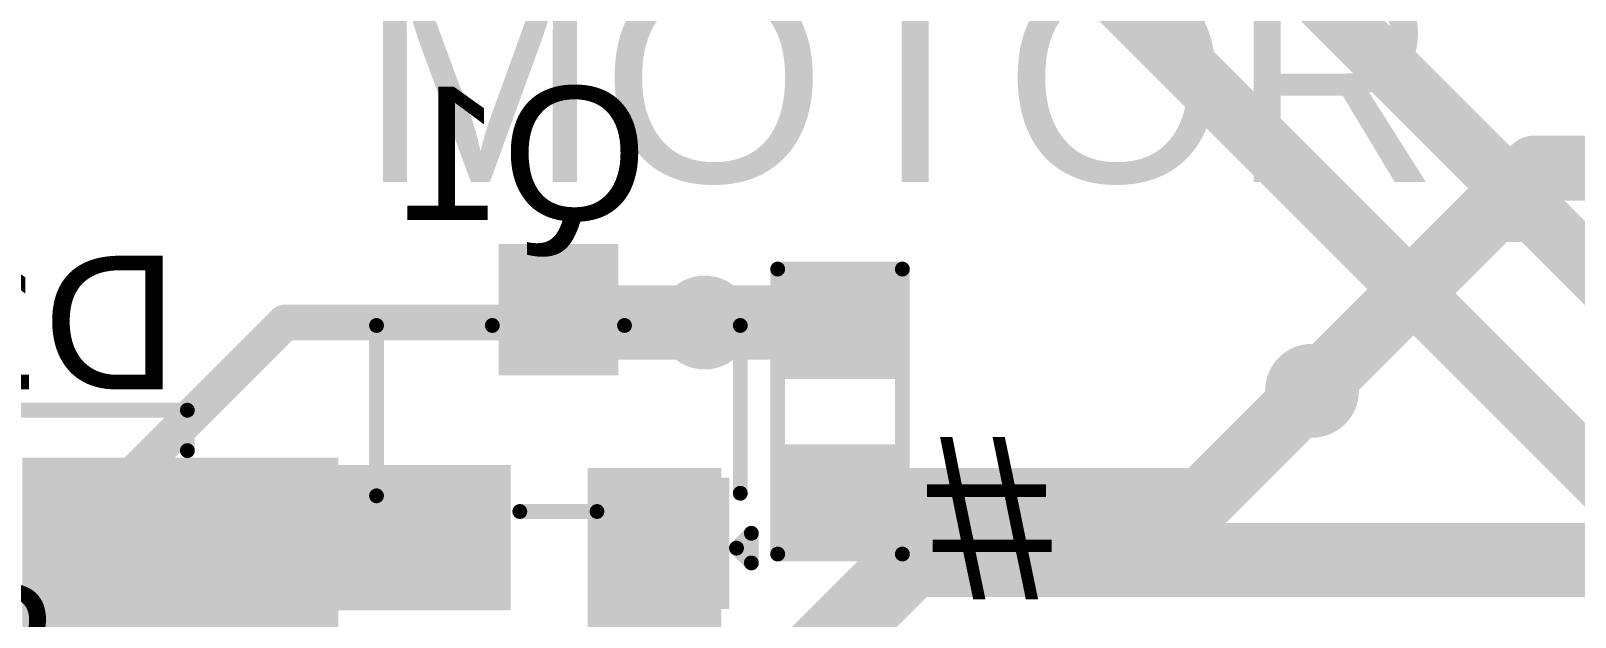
# Model space of a CAD drawing. Header units: millimetres. Extents: x -0.12 to 2.11, y 0 to 1.55.
# Drawn here: x 0.637 to 1.158, y 0.949 to 1.146 of the extents above; entities that cross this region are included whole.
import ezdxf

# ---------------------------------------------------------------- set-up
doc = ezdxf.new("R2010")
doc.units = ezdxf.units.MM
doc.header["$MEASUREMENT"] = 0
for name, color, linetype in [('BottomLayer', 5, 'Continuous'), ('BottomOverlay', 54, 'Continuous'), ('BottomPaste', 16, 'Continuous'), ('BottomSolder', 6, 'Continuous'), ('TopLayer', 1, 'Continuous'), ('TopOverlay', 2, 'Continuous'), ('TopSolder', 216, 'Continuous'), ('ViaHoleLayer', 16, 'Continuous')]:
    doc.layers.add(name, color=color, linetype=linetype)
doc.styles.add('Arial', font='', dxfattribs={"height": 0.2})
doc.styles.get('Arial').set_extended_font_data('Arial')

# ---------------------------------------------------------------- blocks, each defined once
blk = doc.blocks.new('R___0603_B_30')
at = {"layer": 'BottomLayer'}
for points in [[(-0.045, -0.0175), (-0.045, 0.0175), (-0.015, 0.0175), (-0.015, -0.0175)], [(0.015, -0.0175), (0.015, 0.0175), (0.045, 0.0175), (0.045, -0.0175)]]:
    blk.add_hatch(color=5, dxfattribs=at).paths.add_polyline_path(points)
at = {"layer": 'BottomPaste'}
for points in [[(-0.045, -0.0175), (-0.045, 0.0175), (-0.015, 0.0175), (-0.015, -0.0175)], [(0.015, -0.0175), (0.015, 0.0175), (0.045, 0.0175), (0.045, -0.0175)]]:
    blk.add_hatch(color=16, dxfattribs=at).paths.add_polyline_path(points)
at = {"layer": 'BottomSolder'}
for points in [[(-0.049, -0.0215), (-0.049, 0.0215), (-0.011, 0.0215), (-0.011, -0.0215)], [(0.011, -0.0215), (0.011, 0.0215), (0.049, 0.0215), (0.049, -0.0215)]]:
    blk.add_hatch(color=6, dxfattribs=at).paths.add_polyline_path(points)
at = {"layer": 'BottomOverlay', "const_width": 0.005}
for points in [[(-0.048, 0.021), (0.048, 0.021)], [(-0.048, 0.021), (-0.048, -0.021)], [(0.048, 0.021), (0.048, -0.021)], [(-0.048, -0.021), (0.048, -0.021)]]:
    blk.add_lwpolyline(points, dxfattribs=at)
at = {"layer": 'BottomOverlay', "const_width": 0.0025}
for points in [[(-0.04925, 0.021, 1), (-0.04675, 0.021, 1)], [(-0.04925, 0.021, 1), (-0.04675, 0.021, 1)], [(0.04675, 0.021, 1), (0.04925, 0.021, 1)], [(0.04675, 0.021, 1), (0.04925, 0.021, 1)], [(-0.04925, -0.021, 1), (-0.04675, -0.021, 1)], [(-0.04925, -0.021, 1), (-0.04675, -0.021, 1)], [(0.04675, -0.021, 1), (0.04925, -0.021, 1)], [(0.04675, -0.021, 1), (0.04925, -0.021, 1)]]:
    blk.add_lwpolyline(points, format="xyb", close=True, dxfattribs=at)
blk = doc.blocks.new('SOT_23_3L__B_33')
at = {"layer": 'BottomLayer'}
for points in [[(-0.05354335, 0.05748035), (-0.02125985, 0.05748035), (-0.02125985, 0.02125985), (-0.05354335, 0.02125985)], [(0.02125985, 0.05748035), (0.05354335, 0.05748035), (0.05354335, 0.02125985), (0.02125985, 0.02125985)], [(-0.01614175, -0.02125985), (0.01614175, -0.02125985), (0.01614175, -0.05748035), (-0.01614175, -0.05748035)]]:
    blk.add_hatch(color=5, dxfattribs=at).paths.add_polyline_path(points)
at = {"layer": 'BottomPaste'}
for points in [[(-0.05354335, 0.05748035), (-0.02125985, 0.05748035), (-0.02125985, 0.02125985), (-0.05354335, 0.02125985)], [(0.02125985, 0.05748035), (0.05354335, 0.05748035), (0.05354335, 0.02125985), (0.02125985, 0.02125985)], [(-0.01614175, -0.02125985), (0.01614175, -0.02125985), (0.01614175, -0.05748035), (-0.01614175, -0.05748035)]]:
    blk.add_hatch(color=16, dxfattribs=at).paths.add_polyline_path(points)
at = {"layer": 'BottomSolder'}
for points in [[(-0.05754335, 0.06148035), (-0.01725985, 0.06148035), (-0.01725985, 0.01725985), (-0.05754335, 0.01725985)], [(0.01725985, 0.06148035), (0.05754335, 0.06148035), (0.05754335, 0.01725985), (0.01725985, 0.01725985)], [(-0.02014175, -0.01725985), (0.02014175, -0.01725985), (0.02014175, -0.06148035), (-0.02014175, -0.06148035)]]:
    blk.add_hatch(color=6, dxfattribs=at).paths.add_polyline_path(points)
at = {"layer": 'BottomOverlay', "const_width": 0.005}
for points in [[(-0.06, 0.041), (-0.065, 0.046)], [(-0.065, 0.046), (-0.065, 0.036)], [(-0.06, 0.041), (-0.065, 0.036)], [(0.013, 0.0286695), (-0.013, 0.0286695)], [(-0.0612678, 0.0225197), (-0.0612678, -0.034)], [(0.0612678, 0.0233858), (0.0612678, -0.034)], [(-0.0222678, -0.034), (-0.0612678, -0.034)], [(0.0612678, -0.034), (0.0222678, -0.034)]]:
    blk.add_lwpolyline(points, dxfattribs=at)
at = {"layer": 'BottomOverlay', "const_width": 0.0025}
for points in [[(-0.06625, 0.046, 1), (-0.06375, 0.046, 1)], [(-0.06625, 0.046, 1), (-0.06375, 0.046, 1)], [(-0.06125, 0.041, 1), (-0.05875, 0.041, 1)], [(-0.06125, 0.041, 1), (-0.05875, 0.041, 1)], [(-0.06625, 0.036, 1), (-0.06375, 0.036, 1)], [(-0.06625, 0.036, 1), (-0.06375, 0.036, 1)], [(-0.01425, 0.0286695, 1), (-0.01175, 0.0286695, 1)], [(0.01175, 0.0286695, 1), (0.01425, 0.0286695, 1)], [(-0.0625178, 0.0225197, 1), (-0.0600178, 0.0225197, 1)], [(0.0600178, 0.0233858, 1), (0.0625178, 0.0233858, 1)], [(-0.0625178, -0.034, 1), (-0.0600178, -0.034, 1)], [(-0.0625178, -0.034, 1), (-0.0600178, -0.034, 1)], [(-0.0235178, -0.034, 1), (-0.0210178, -0.034, 1)], [(0.0210178, -0.034, 1), (0.0235178, -0.034, 1)], [(0.0600178, -0.034, 1), (0.0625178, -0.034, 1)], [(0.0600178, -0.034, 1), (0.0625178, -0.034, 1)]]:
    blk.add_lwpolyline(points, format="xyb", close=True, dxfattribs=at)
blk = doc.blocks.new('SMA_B_40')
at = {"layer": 'BottomLayer'}
for points in [[(-0.1279527, 0.03346455), (-0.0295275, 0.03346455), (-0.0295275, -0.03346455), (-0.1279527, -0.03346455)], [(0.0295276, 0.03346455), (0.1279528, 0.03346455), (0.1279528, -0.03346455), (0.0295276, -0.03346455)]]:
    blk.add_hatch(color=5, dxfattribs=at).paths.add_polyline_path(points)
at = {"layer": 'BottomOverlay'}
for points in [[(-0.175, -0.05598), (-0.1290552, -0.05598), (-0.1290552, 0.05597), (-0.175, 0.05597)], [(-0.1299214, 0.0363782), (-0.1022048, 0.0363782), (-0.1022048, 0.05598), (-0.1299214, 0.05598)], [(-0.1299214, -0.0559798), (-0.1022048, -0.0559798), (-0.1022048, -0.036378), (-0.1299214, -0.036378)]]:
    blk.add_hatch(color=54, dxfattribs=at).paths.add_polyline_path(points)
at = {"layer": 'BottomPaste'}
for points in [[(-0.1279527, 0.03346455), (-0.0295275, 0.03346455), (-0.0295275, -0.03346455), (-0.1279527, -0.03346455)], [(0.0295276, 0.03346455), (0.1279528, 0.03346455), (0.1279528, -0.03346455), (0.0295276, -0.03346455)]]:
    blk.add_hatch(color=16, dxfattribs=at).paths.add_polyline_path(points)
at = {"layer": 'BottomSolder'}
for points in [[(-0.1319527, 0.03746455), (-0.0255275, 0.03746455), (-0.0255275, -0.03746455), (-0.1319527, -0.03746455)], [(0.0255276, 0.03746455), (0.1319528, 0.03746455), (0.1319528, -0.03746455), (0.0255276, -0.03746455)]]:
    blk.add_hatch(color=6, dxfattribs=at).paths.add_polyline_path(points)
at = {"layer": 'BottomOverlay', "const_width": 0.005}
for points in [[(-0.10465, 0.0534531), (0.08115, 0.0534531)], [(0.08115, 0.03985), (0.08115, 0.0534531)], [(0.08115, -0.0534531), (0.08115, -0.03985)], [(-0.10465, -0.0534531), (0.08115, -0.0534531)]]:
    blk.add_lwpolyline(points, dxfattribs=at)
at = {"layer": 'BottomOverlay', "const_width": 0.0025}
for points in [[(-0.1059, 0.0534531, 1), (-0.1034, 0.0534531, 1)], [(0.0799, 0.0534531, 1), (0.0824, 0.0534531, 1)], [(0.0799, 0.0534531, 1), (0.0824, 0.0534531, 1)], [(0.0799, 0.03985, 1), (0.0824, 0.03985, 1)], [(0.0799, -0.03985, 1), (0.0824, -0.03985, 1)], [(-0.1059, -0.0534531, 1), (-0.1034, -0.0534531, 1)], [(0.0799, -0.0534531, 1), (0.0824, -0.0534531, 1)], [(0.0799, -0.0534531, 1), (0.0824, -0.0534531, 1)]]:
    blk.add_lwpolyline(points, format="xyb", close=True, dxfattribs=at)

msp = doc.modelspace()

# ---------------------------------------------------------------- hatches: boundary and pattern name
at = {"layer": 'BottomLayer'}
h = msp.add_hatch(color=5, dxfattribs=at)
edge = h.paths.add_edge_path()
edge.add_arc((0.8643879, 1.048), 0.011811, 0, 360)
h = msp.add_hatch(color=5, dxfattribs=at)
edge = h.paths.add_edge_path()
edge.add_arc((1.069, 1.025), 0.011811, 0, 360)
for points in [[(0.638, 0.951), (0.799, 0.951), (0.799, 1), (0.638, 1)], [(0.825, 0.902), (0.87, 0.902), (0.87, 0.999), (0.825, 0.999)]]:
    msp.add_hatch(color=5, dxfattribs=at).paths.add_polyline_path(points)
at = {"layer": 'BottomSolder'}
h = msp.add_hatch(color=6, dxfattribs=at)
edge = h.paths.add_edge_path()
edge.add_arc((0.8643879, 1.048), 0.015811, 0, 360)
h = msp.add_hatch(color=6, dxfattribs=at)
edge = h.paths.add_edge_path()
edge.add_arc((1.069, 1.025), 0.015811, 0, 360)
at = {"layer": 'TopLayer'}
h = msp.add_hatch(color=1, dxfattribs=at)
edge = h.paths.add_edge_path()
edge.add_arc((0.8643879, 1.048), 0.011811, 0, 360)
h = msp.add_hatch(color=1, dxfattribs=at)
edge = h.paths.add_edge_path()
edge.add_arc((1.069, 1.025), 0.011811, 0, 360)
at = {"layer": 'TopSolder'}
h = msp.add_hatch(color=216, dxfattribs=at)
edge = h.paths.add_edge_path()
edge.add_arc((0.8643879, 1.048), 0.015811, 0, 360)
h = msp.add_hatch(color=216, dxfattribs=at)
edge = h.paths.add_edge_path()
edge.add_arc((1.069, 1.025), 0.015811, 0, 360)
at = {"layer": 'ViaHoleLayer'}
h = msp.add_hatch(color=16, dxfattribs=at)
edge = h.paths.add_edge_path()
edge.add_arc((0.8643879, 1.048), 0.0059055, 0, 360)
h = msp.add_hatch(color=16, dxfattribs=at)
edge = h.paths.add_edge_path()
edge.add_arc((1.069, 1.025), 0.0059055, 0, 360)

# ---------------------------------------------------------------- linework, layer by layer
at = {"layer": 'BottomLayer'}
for points, const_width in [([(0.848, 1.313), (1.029, 1.132)], 0.02), ([(1.0448505, 1.1841494), (1.2680001, 0.961)], 0.02), ([(1.029, 1.132), (1.0290001, 1.132)], 0.02), ([(1.0290001, 1.132), (1.2450001, 0.916)], 0.02), ([(0.8151339, 1.0516418), (0.8151339, 1.0523701)], 0.025), ([(0.8151339, 1.0516418), (0.8187757, 1.048)], 0.025), ([(0.8187757, 1.048), (0.8643879, 1.048)], 0.025), ([(0.8643879, 1.048), (0.91, 1.048)], 0.025), ([(1.032, 0.988), (1.069, 1.025)], 0.022), ([(0.91, 0.988), (1.032, 0.988)], 0.022), ([(0.7740905, 0.9693149), (0.7777323, 0.9729567)], 0.025), ([(0.7777323, 0.9729567), (0.7777323, 0.9736299)], 0.025), ([(0.8495, 0.9705944), (0.8525355, 0.9736299)], 0.025), ([(0.6877402, 0.965), (0.6920551, 0.9693149)], 0.025), ([(0.6920551, 0.9693149), (0.7740905, 0.9693149)], 0.025)]:
    msp.add_lwpolyline(points, dxfattribs=dict(at, const_width=const_width))
for points, const_width in [([(1.024, 1.132, 1), (1.034, 1.132, 1)], 0.01), ([(1.024, 1.132, 1), (1.034, 1.132, 1)], 0.01), ([(1.0240001, 1.132, 1), (1.0340001, 1.132, 1)], 0.01), ([(1.0240001, 1.132, 1), (1.0340001, 1.132, 1)], 0.01), ([(0.8088839, 1.0523701, 1), (0.8213839, 1.0523701, 1)], 0.0125), ([(0.8088839, 1.0516418, 1), (0.8213839, 1.0516418, 1)], 0.0125), ([(0.8088839, 1.0516418, 1), (0.8213839, 1.0516418, 1)], 0.0125), ([(0.8125257, 1.048, 1), (0.8250257, 1.048, 1)], 0.0125), ([(0.8125257, 1.048, 1), (0.8250257, 1.048, 1)], 0.0125), ([(0.8581379, 1.048, 1), (0.8706379, 1.048, 1)], 0.0125), ([(0.8581379, 1.048, 1), (0.8706379, 1.048, 1)], 0.0125), ([(0.90375, 1.048, 1), (0.91625, 1.048, 1)], 0.0125), ([(1.0635, 1.025, 1), (1.0745, 1.025, 1)], 0.011), ([(0.9045, 0.988, 1), (0.9155, 0.988, 1)], 0.011), ([(1.0265, 0.988, 1), (1.0375, 0.988, 1)], 0.011), ([(1.0265, 0.988, 1), (1.0375, 0.988, 1)], 0.011), ([(0.7714823, 0.9736299, 1), (0.7839823, 0.9736299, 1)], 0.0125), ([(0.7714823, 0.9729567, 1), (0.7839823, 0.9729567, 1)], 0.0125), ([(0.7714823, 0.9729567, 1), (0.7839823, 0.9729567, 1)], 0.0125), ([(0.8462855, 0.9736299, 1), (0.8587855, 0.9736299, 1)], 0.0125), ([(0.6858051, 0.9693149, 1), (0.6983051, 0.9693149, 1)], 0.0125), ([(0.6858051, 0.9693149, 1), (0.6983051, 0.9693149, 1)], 0.0125), ([(0.7678405, 0.9693149, 1), (0.7803405, 0.9693149, 1)], 0.0125), ([(0.7678405, 0.9693149, 1), (0.7803405, 0.9693149, 1)], 0.0125), ([(0.84325, 0.9705944, 1), (0.85575, 0.9705944, 1)], 0.0125), ([(0.6814902, 0.965, 1), (0.6939902, 0.965, 1)], 0.0125)]:
    msp.add_lwpolyline(points, format="xyb", close=True, dxfattribs=dict(at, const_width=const_width))
at = {"layer": 'TopLayer'}
for points, const_width in [([(1.069, 1.025), (1.144, 1.1)], 0.022), ([(1.144, 1.1), (1.361, 1.1)], 0.022), ([(0.648, 0.973), (0.723, 1.048)], 0.012), ([(0.723, 1.048), (0.8643879, 1.048)], 0.012), ([(0.648, 0.794), (0.648, 0.973)], 0.012), ([(0.839, 0.873), (0.934, 0.968)], 0.025), ([(0.934, 0.968), (1.2654567, 0.968)], 0.025)]:
    msp.add_lwpolyline(points, dxfattribs=dict(at, const_width=const_width))
for points, const_width in [([(1.1385, 1.1, 1), (1.1495, 1.1, 1)], 0.011), ([(1.1385, 1.1, 1), (1.1495, 1.1, 1)], 0.011), ([(0.72, 1.048, 1), (0.726, 1.048, 1)], 0.006), ([(0.72, 1.048, 1), (0.726, 1.048, 1)], 0.006), ([(0.8613879, 1.048, 1), (0.8673879, 1.048, 1)], 0.006), ([(1.0635, 1.025, 1), (1.0745, 1.025, 1)], 0.011), ([(0.645, 0.973, 1), (0.651, 0.973, 1)], 0.006), ([(0.645, 0.973, 1), (0.651, 0.973, 1)], 0.006), ([(0.92775, 0.968, 1), (0.94025, 0.968, 1)], 0.0125), ([(0.92775, 0.968, 1), (0.94025, 0.968, 1)], 0.0125)]:
    msp.add_lwpolyline(points, format="xyb", close=True, dxfattribs=dict(at, const_width=const_width))

# ---------------------------------------------------------------- block references
for name, p, rotation in [('SOT_23_3L__B_33', (0.8151339, 1.013), 180), ('R___0603_B_30', (0.91, 1.018), 90)]:
    msp.add_blockref(name, p, dxfattribs=dict(rotation=rotation))
msp.add_blockref('SMA_B_40', (0.609, 0.965))

# ---------------------------------------------------------------- texts
at = {"layer": 'BottomOverlay', "style": 'Arial', "text_generation_flag": 2}
for s, p in [('Q1', (0.8449903, 1.0825073)), ('D1', (0.6869903, 1.0255073))]:
    msp.add_text(s, height=0.045, dxfattribs=at).set_placement(p)
msp.add_text('#', height=0.055, rotation=180, dxfattribs=at).set_placement((0.939, 1.0094093))
at = {"layer": 'TopOverlay', "style": 'Arial'}
msp.add_text('MOTOR_OUT', height=0.07, rotation=360, dxfattribs=at).set_placement((0.748, 1.0953252))
msp.add_text('Q2', height=0.045, dxfattribs=at).set_placement((0.5625121, 0.9145073))

doc.saveas('drawing.dxf')
